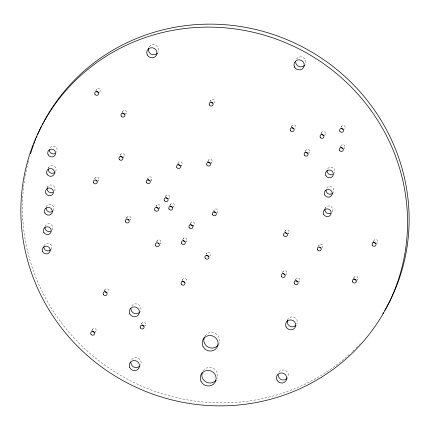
<?xml version="1.0" encoding="UTF-8"?>
<svg xmlns="http://www.w3.org/2000/svg" width="430" height="430" viewBox="0 0 430 430"><rect width="100%" height="100%" fill="white"/><g stroke="black" fill="none" stroke-linecap="round" stroke-linejoin="round"><path stroke-width="0.32" stroke-dasharray="2.15 1.61" d="M48.305 168.227L48.832 167.232M95.567 91.278L96.621 89.29M47.219 187.63L47.746 186.636M99.427 92.514L99.954 91.52A2.005 1.93 28 0 0 98.905 88.575A2.005 1.93 28 0 0 96.304 90.241M46.134 207.034L46.66 206.04A4.01 3.865 28 0 1 52.164 205.072A4.01 3.865 28 0 1 53.32 210.496M45.048 226.438L45.575 225.444A4.01 3.865 28 0 1 51.079 224.476A4.01 3.865 28 0 1 52.234 229.9M43.962 245.842L44.489 244.847A4.01 3.865 28 0 1 49.993 243.88A4.01 3.865 28 0 1 51.148 249.303M121.566 113.541L122.889 111.058M125.689 114.278L126.221 113.283M94.675 178.81L95.202 177.816M97.481 182.03L98.534 180.046M120.335 155.246L120.868 154.252M123.668 157.471L124.195 156.482M126.119 218.934L127.172 216.946M146.899 180.127L148.216 177.644M129.978 220.165L130.505 219.176M151.021 180.863L151.548 179.874M103.995 291.529L105.054 289.546M210.27 101.501L211.06 100.007M177.192 165.007L178.509 162.524M155.966 206.19L156.493 205.201M91.574 331.17L92.627 329.181M213.861 103.232L214.393 102.238A2.005 1.93 28 0 0 213.345 99.292A2.005 1.93 28 0 0 210.743 100.959M180.783 166.738L181.842 164.754M165.528 196.628L166.055 195.639M158.767 209.415L159.82 207.427M95.428 332.401L95.96 331.412M168.861 198.859L169.388 197.864M169.635 206.067L170.689 204.083M173.489 207.303L174.021 206.314M156.472 242.058L157.262 240.569M160.062 243.788L160.594 242.794M207.201 162.475L208.523 159.992M211.323 163.212L211.85 162.218M189.533 225.137L190.85 222.654M182.761 239.515L183.287 238.521M141.524 323.946L142.056 322.952M193.392 226.374L194.183 224.879M186.093 241.746L186.62 240.752M144.856 326.176L145.383 325.182M213.221 211.737L214.274 209.754M217.075 212.974L217.607 211.979A2.005 1.93 28 0 0 216.559 209.034A2.005 1.93 28 0 0 213.952 210.7M181.659 281.655L182.981 279.172M206.287 254.146L206.814 253.152M209.614 256.371L210.146 255.382A2.005 1.93 28 0 0 209.098 252.437A2.005 1.93 28 0 0 206.491 254.103M291.287 127.076L292.083 125.587M304.698 152.645L306.02 150.161M308.821 153.381L309.347 152.387M320.882 134.289L321.936 132.306M324.741 135.525L325.268 134.531M284.896 231.555L285.423 230.561M340.985 127.258L341.511 126.264M288.224 233.78L288.756 232.786M339.904 147.909L341.226 145.431M344.027 148.651L344.554 147.657M282.612 272.421L283.139 271.432M285.939 274.652L286.466 273.657M324.962 208.523L325.488 207.529M294.765 281.134L296.082 278.651M298.882 281.87L299.414 280.881M318.383 246.385L319.173 244.896M321.973 248.115L322.5 247.121A2.005 1.93 28 0 0 321.457 244.175A2.005 1.93 28 0 0 318.85 245.842M287.46 320.044L287.987 319.049A5.128 4.94 28 0 1 294.749 317.641A5.128 4.94 28 0 1 296.834 324.204M352.965 279.478L354.282 276.995M372.686 242.751L374.003 240.268M356.556 281.209L357.615 279.221M376.809 243.487L377.336 242.499M182.97 239.472A2.005 1.93 28 0 1 186.04 238.037A2.005 1.93 28 0 1 185.851 241.402M141.733 323.903A2.005 1.93 28 0 1 144.802 322.468A2.005 1.93 28 0 1 144.614 325.833M285.106 231.507A2.005 1.93 28 0 1 288.175 230.077A2.005 1.93 28 0 1 287.987 233.436M148.108 179.584A2.005 1.93 28 0 1 148.984 176.993A2.005 1.93 28 0 1 151.656 177.934A2.005 1.93 28 0 1 150.779 180.525M165.738 196.585A2.005 1.93 28 0 1 168.807 195.155A2.005 1.93 28 0 1 168.619 198.515M296.388 58.985A5.208 5.02 28 0 1 303.257 57.55A5.208 5.02 28 0 1 305.37 64.215M373.686 241.214A2.005 1.93 28 0 1 376.755 239.784A2.005 1.93 28 0 1 376.567 243.143M131.671 305.983A5.128 4.94 28 0 1 138.713 304.746A5.128 4.94 28 0 1 140.196 311.685M353.965 277.941A2.005 1.93 28 0 1 357.034 276.512A2.005 1.93 28 0 1 356.846 279.871M340.904 146.377A2.005 1.93 28 0 1 343.978 144.948A2.005 1.93 28 0 1 343.79 148.307M156.386 207.142A2.005 1.93 28 0 1 157.256 204.551A2.005 1.93 28 0 1 159.933 205.486A2.005 1.93 28 0 1 159.057 208.077M182.659 280.123A2.005 1.93 28 0 1 185.26 278.457A2.005 1.93 28 0 1 186.308 281.403M126.855 217.897A2.005 1.93 28 0 1 129.924 216.462A2.005 1.93 28 0 1 129.736 219.821M178.192 163.475A2.005 1.93 28 0 1 181.261 162.04A2.005 1.93 28 0 1 181.073 165.405M120.545 155.198A2.005 1.93 28 0 1 123.614 153.768A2.005 1.93 28 0 1 123.431 157.127M295.765 279.602A2.005 1.93 28 0 1 298.834 278.167A2.005 1.93 28 0 1 298.646 281.532M305.698 151.107A2.005 1.93 28 0 1 308.772 149.678A2.005 1.93 28 0 1 308.584 153.037M341.194 127.215A2.005 1.93 28 0 1 344.263 125.78A2.005 1.93 28 0 1 344.075 129.145M360.27 343.64A194.881 187.792 28 0 1 359.356 344.613M357.507 346.537A194.881 187.792 28 0 1 356.099 347.961M354.191 349.848A194.881 187.792 28 0 1 351.278 352.621M349.3 354.438A194.881 187.792 28 0 1 119.239 374.6A194.881 187.792 28 0 1 27.864 163.378M28.031 162.728A194.881 187.792 28 0 1 28.702 160.143M291.76 126.533A2.005 1.93 28 0 1 294.835 125.103A2.005 1.93 28 0 1 294.647 128.463M94.885 178.767A2.005 1.93 28 0 1 97.954 177.332A2.005 1.93 28 0 1 97.766 180.697M122.566 112.004A2.005 1.93 28 0 1 125.641 110.575A2.005 1.93 28 0 1 125.453 113.934M149.135 46.886A5.208 5.02 28 0 1 156.004 45.456A5.208 5.02 28 0 1 158.116 52.121M321.618 133.252A2.005 1.93 28 0 1 324.688 131.822A2.005 1.93 28 0 1 324.5 135.181M104.732 290.492A2.005 1.93 28 0 1 107.806 289.062A2.005 1.93 28 0 1 107.618 292.421M190.533 223.6A2.005 1.93 28 0 1 193.602 222.17A2.005 1.93 28 0 1 193.414 225.53M278.898 372.117A5.208 5.02 28 0 1 286.047 370.859A5.208 5.02 28 0 1 287.552 377.906M208.201 160.938A2.005 1.93 28 0 1 211.275 159.508A2.005 1.93 28 0 1 211.087 162.868M156.945 241.515A2.005 1.93 28 0 1 160.014 240.085A2.005 1.93 28 0 1 159.826 243.445M92.305 330.132A2.005 1.93 28 0 1 95.379 328.697A2.005 1.93 28 0 1 95.191 332.062M282.816 272.378A2.005 1.93 28 0 1 285.891 270.948A2.005 1.93 28 0 1 285.703 274.308M203.111 370.767A8.014 7.724 28 0 1 213.527 368.472A8.014 7.724 28 0 1 217.075 378.513M205.062 335.841A8.014 7.724 28 0 1 215.785 333.723A8.014 7.724 28 0 1 218.73 344.193M170.371 205.029A2.005 1.93 28 0 1 173.44 203.6A2.005 1.93 28 0 1 173.252 206.959M131.644 359.706A5.208 5.02 28 0 1 138.793 358.448A5.208 5.02 28 0 1 140.298 365.495M49.918 147.829A4.01 3.865 28 0 1 55.422 146.861A4.01 3.865 28 0 1 56.577 152.284M48.289 168.469A4.01 3.865 28 0 1 53.718 165.926A4.01 3.865 28 0 1 55.491 171.688M47.203 187.872A4.01 3.865 28 0 1 52.637 185.33A4.01 3.865 28 0 1 54.406 191.092M327.66 168.727A4.01 3.865 28 0 1 333.159 167.759A4.01 3.865 28 0 1 334.32 173.177M326.574 188.125A4.01 3.865 28 0 1 332.078 187.163A4.01 3.865 28 0 1 333.234 192.581M324.946 208.765A4.01 3.865 28 0 1 330.374 206.223A4.01 3.865 28 0 1 332.148 211.985"/><path stroke-width="0.64" d="M286.982 233.614A2.005 1.93 28 0 1 285.316 232.501M184.846 241.579A2.005 1.93 28 0 1 183.18 240.461M304.644 65.279A5.208 5.02 28 0 1 295.56 61.447M139.804 312.185A5.128 4.94 28 0 1 130.854 308.407M355.841 280.048A2.005 1.93 28 0 1 354.175 278.936M342.785 148.484A2.005 1.93 28 0 1 341.119 147.372M184.534 282.231A2.005 1.93 28 0 1 182.868 281.113M158.047 208.254A2.005 1.93 28 0 1 156.386 207.142M320.732 247.949A2.005 1.93 28 0 1 319.753 247.605M43.86 121.765A194.881 187.792 28 0 1 306.939 49.321A194.881 187.792 28 0 1 384.829 310.476M383.485 312.76A194.881 187.792 28 0 1 382.802 313.9M30.541 153.752A194.881 187.792 28 0 1 33.513 144.926M33.975 143.674A194.881 187.792 28 0 1 34.685 141.798M35.174 140.556A194.881 187.792 28 0 1 35.921 138.691M36.426 137.455A194.881 187.792 28 0 1 36.948 136.219M37.743 134.375A194.881 187.792 28 0 1 41.715 125.904M42.317 124.716A194.881 187.792 28 0 1 43.236 122.942M216.037 380.206A8.014 7.724 28 0 1 206.029 381.98A8.014 7.724 28 0 1 202.213 372.573M343.07 129.322A2.005 1.93 28 0 1 341.404 128.204M307.574 153.214A2.005 1.93 28 0 1 305.907 152.102M180.068 165.582A2.005 1.93 28 0 1 178.402 164.464M149.774 180.702A2.005 1.93 28 0 1 148.108 179.584M122.421 157.305A2.005 1.93 28 0 1 120.755 156.192M297.641 281.709A2.005 1.93 28 0 1 295.974 280.591M287.154 378.411A5.208 5.02 28 0 1 278.065 374.578M96.761 180.874A2.005 1.93 28 0 1 95.782 180.53M124.447 114.111A2.005 1.93 28 0 1 122.781 112.999M293.636 128.64A2.005 1.93 28 0 1 291.97 127.527M218.381 344.752A8.014 7.724 28 0 1 207.97 347.048A8.014 7.724 28 0 1 204.417 337.007M157.391 53.186A5.208 5.02 28 0 1 148.554 48.058M212.619 103.066A2.005 1.93 28 0 1 210.953 101.948M323.494 135.359A2.005 1.93 28 0 1 321.828 134.246M215.833 212.807A2.005 1.93 28 0 1 214.167 211.694M296.119 325.252A5.128 4.94 28 0 1 287.412 320.205M106.608 292.599A2.005 1.93 28 0 1 104.942 291.486M98.18 92.348A2.005 1.93 28 0 1 96.513 91.23M208.373 256.21A2.005 1.93 28 0 1 206.706 255.092M143.609 326.01A2.005 1.93 28 0 1 141.943 324.892M128.731 219.999A2.005 1.93 28 0 1 127.753 219.66M167.614 198.692A2.005 1.93 28 0 1 165.948 197.58M192.409 225.707A2.005 1.93 28 0 1 190.743 224.594M210.076 163.045A2.005 1.93 28 0 1 208.416 161.933M94.186 332.234A2.005 1.93 28 0 1 92.52 331.121M284.692 274.485A2.005 1.93 28 0 1 283.031 273.373M375.562 243.321A2.005 1.93 28 0 1 373.896 242.208M172.247 207.136A2.005 1.93 28 0 1 170.581 206.024M158.821 243.622A2.005 1.93 28 0 1 157.842 243.278M139.422 366.467A5.208 5.02 28 0 1 130.811 362.167M55.045 153.585A4.01 3.865 28 0 1 49.278 149.726M55.067 172.204A4.01 3.865 28 0 1 48.192 169.13M52.874 192.393A4.01 3.865 28 0 1 47.106 188.533M52.895 211.012A4.01 3.865 28 0 1 46.021 207.937M50.702 231.2A4.01 3.865 28 0 1 44.935 227.341M50.729 249.819A4.01 3.865 28 0 1 43.849 246.745M332.788 174.478A4.01 3.865 28 0 1 327.015 170.619M332.809 193.097A4.01 3.865 28 0 1 325.935 190.022M330.616 213.285A4.01 3.865 28 0 1 324.849 209.426M283.73 235.479A2.005 1.93 28 0 0 287.17 235.769A2.005 1.93 28 0 0 285.611 232.711A2.005 1.93 28 0 0 283.73 235.479M181.6 243.445A2.005 1.93 28 0 0 185.034 243.729A2.005 1.93 28 0 0 183.481 240.676A2.005 1.93 28 0 0 181.6 243.445M140.363 327.875A2.005 1.93 28 0 0 143.797 328.16A2.005 1.93 28 0 0 142.244 325.107A2.005 1.93 28 0 0 140.363 327.875M146.528 182.562A2.005 1.93 28 0 0 149.963 182.852A2.005 1.93 28 0 0 148.409 179.799A2.005 1.93 28 0 0 146.528 182.562M294.523 67.005A5.208 5.02 28 0 0 303.462 67.752A5.208 5.02 28 0 0 299.414 59.813A5.208 5.02 28 0 0 294.523 67.005M317.48 249.814A2.005 1.93 28 0 0 320.92 250.099A2.005 1.93 28 0 0 319.361 247.046A2.005 1.93 28 0 0 317.48 249.814M119.174 159.17A2.005 1.93 28 0 0 122.609 159.46A2.005 1.93 28 0 0 121.056 156.407A2.005 1.93 28 0 0 119.174 159.17M372.315 245.186A2.005 1.93 28 0 0 375.75 245.476A2.005 1.93 28 0 0 374.197 242.423A2.005 1.93 28 0 0 372.315 245.186M129.812 313.927A5.128 4.94 28 0 0 138.611 314.663A5.128 4.94 28 0 0 134.628 306.848A5.128 4.94 28 0 0 129.812 313.927M352.589 281.913A2.005 1.93 28 0 0 356.029 282.198A2.005 1.93 28 0 0 354.471 279.145A2.005 1.93 28 0 0 352.589 281.913M154.8 210.119A2.005 1.93 28 0 0 158.24 210.404A2.005 1.93 28 0 0 156.681 207.351A2.005 1.93 28 0 0 154.8 210.119M339.533 150.35A2.005 1.93 28 0 0 342.973 150.634A2.005 1.93 28 0 0 341.415 147.581A2.005 1.93 28 0 0 339.533 150.35M181.288 284.096A2.005 1.93 28 0 0 184.723 284.38A2.005 1.93 28 0 0 183.169 281.327A2.005 1.93 28 0 0 181.288 284.096M49.122 310.051A194.881 187.792 28 0 0 383.904 312.304A194.881 187.792 28 0 0 209.598 27.117A194.881 187.792 28 0 0 49.122 310.051M339.818 131.182A2.005 1.93 28 0 0 343.258 131.472A2.005 1.93 28 0 0 341.705 128.419A2.005 1.93 28 0 0 339.818 131.182M125.479 221.864A2.005 1.93 28 0 0 128.919 222.154A2.005 1.93 28 0 0 127.366 219.101A2.005 1.93 28 0 0 125.479 221.864M176.816 167.442A2.005 1.93 28 0 0 180.256 167.732A2.005 1.93 28 0 0 178.703 164.679A2.005 1.93 28 0 0 176.816 167.442M294.389 283.569A2.005 1.93 28 0 0 297.829 283.859A2.005 1.93 28 0 0 296.27 280.806A2.005 1.93 28 0 0 294.389 283.569M164.368 200.557A2.005 1.93 28 0 0 167.802 200.842A2.005 1.93 28 0 0 166.249 197.789A2.005 1.93 28 0 0 164.368 200.557M290.39 130.505A2.005 1.93 28 0 0 293.824 130.795A2.005 1.93 28 0 0 292.271 127.737A2.005 1.93 28 0 0 290.39 130.505M93.514 182.739A2.005 1.93 28 0 0 96.949 183.024A2.005 1.93 28 0 0 95.395 179.971A2.005 1.93 28 0 0 93.514 182.739M121.195 115.976A2.005 1.93 28 0 0 124.635 116.267A2.005 1.93 28 0 0 123.077 113.208A2.005 1.93 28 0 0 121.195 115.976M203.046 346.58A8.014 7.724 28 0 0 216.801 347.73A8.014 7.724 28 0 0 210.571 335.513A8.014 7.724 28 0 0 203.046 346.58M147.27 54.906A5.208 5.02 28 0 0 156.203 55.653A5.208 5.02 28 0 0 152.161 47.719A5.208 5.02 28 0 0 147.27 54.906M209.367 104.931A2.005 1.93 28 0 0 212.807 105.216A2.005 1.93 28 0 0 211.248 102.163A2.005 1.93 28 0 0 209.367 104.931M94.928 94.213A2.005 1.93 28 0 0 98.368 94.498A2.005 1.93 28 0 0 96.814 91.445A2.005 1.93 28 0 0 94.928 94.213M212.581 214.672A2.005 1.93 28 0 0 216.021 214.962A2.005 1.93 28 0 0 214.462 211.904A2.005 1.93 28 0 0 212.581 214.672M320.242 137.224A2.005 1.93 28 0 0 323.683 137.509A2.005 1.93 28 0 0 322.129 134.456A2.005 1.93 28 0 0 320.242 137.224M286.127 326.993A5.128 4.94 28 0 0 294.926 327.73A5.128 4.94 28 0 0 290.943 319.915A5.128 4.94 28 0 0 286.127 326.993M103.361 294.464A2.005 1.93 28 0 0 106.801 294.749A2.005 1.93 28 0 0 105.243 291.696A2.005 1.93 28 0 0 103.361 294.464M205.121 258.07A2.005 1.93 28 0 0 208.561 258.36A2.005 1.93 28 0 0 207.002 255.307A2.005 1.93 28 0 0 205.121 258.07M304.327 155.079A2.005 1.93 28 0 0 307.767 155.364A2.005 1.93 28 0 0 306.208 152.311A2.005 1.93 28 0 0 304.327 155.079M189.157 227.572A2.005 1.93 28 0 0 192.597 227.862A2.005 1.93 28 0 0 191.044 224.804A2.005 1.93 28 0 0 189.157 227.572M206.83 164.91A2.005 1.93 28 0 0 210.27 165.201A2.005 1.93 28 0 0 208.711 162.142A2.005 1.93 28 0 0 206.83 164.91M90.934 334.099A2.005 1.93 28 0 0 94.374 334.389A2.005 1.93 28 0 0 92.816 331.337A2.005 1.93 28 0 0 90.934 334.099M168.995 209.001A2.005 1.93 28 0 0 172.435 209.292A2.005 1.93 28 0 0 170.877 206.233A2.005 1.93 28 0 0 168.995 209.001M155.569 245.487A2.005 1.93 28 0 0 159.009 245.777A2.005 1.93 28 0 0 157.45 242.719A2.005 1.93 28 0 0 155.569 245.487M277.033 380.136A5.208 5.02 28 0 0 285.966 380.883A5.208 5.02 28 0 0 281.924 372.95A5.208 5.02 28 0 0 277.033 380.136M281.446 276.35A2.005 1.93 28 0 0 284.886 276.635A2.005 1.93 28 0 0 283.327 273.582A2.005 1.93 28 0 0 281.446 276.35M201.089 381.507A8.014 7.724 28 0 0 214.844 382.657A8.014 7.724 28 0 0 208.62 370.44A8.014 7.724 28 0 0 201.089 381.507M129.779 367.725A5.208 5.02 28 0 0 138.713 368.472A5.208 5.02 28 0 0 134.671 360.539A5.208 5.02 28 0 0 129.779 367.725M48.117 154.687A4.01 3.865 28 0 0 54.992 155.262A4.01 3.865 28 0 0 51.879 149.156A4.01 3.865 28 0 0 48.117 154.687M47.031 174.091A4.01 3.865 28 0 0 53.906 174.666A4.01 3.865 28 0 0 50.794 168.56A4.01 3.865 28 0 0 47.031 174.091M45.946 193.495A4.01 3.865 28 0 0 52.82 194.07A4.01 3.865 28 0 0 49.708 187.964A4.01 3.865 28 0 0 45.946 193.495M44.86 212.898A4.01 3.865 28 0 0 51.74 213.474A4.01 3.865 28 0 0 48.622 207.368A4.01 3.865 28 0 0 44.86 212.898M43.774 232.302A4.01 3.865 28 0 0 50.654 232.877A4.01 3.865 28 0 0 47.536 226.771A4.01 3.865 28 0 0 43.774 232.302M42.688 251.706A4.01 3.865 28 0 0 49.568 252.281A4.01 3.865 28 0 0 46.456 246.175A4.01 3.865 28 0 0 42.688 251.706M325.859 175.585A4.01 3.865 28 0 0 332.734 176.16A4.01 3.865 28 0 0 329.622 170.049A4.01 3.865 28 0 0 325.859 175.585M324.774 194.989A4.01 3.865 28 0 0 331.648 195.564A4.01 3.865 28 0 0 328.536 189.453A4.01 3.865 28 0 0 324.774 194.989M323.688 214.393A4.01 3.865 28 0 0 330.562 214.968A4.01 3.865 28 0 0 327.45 208.856A4.01 3.865 28 0 0 323.688 214.393"/></g></svg>
